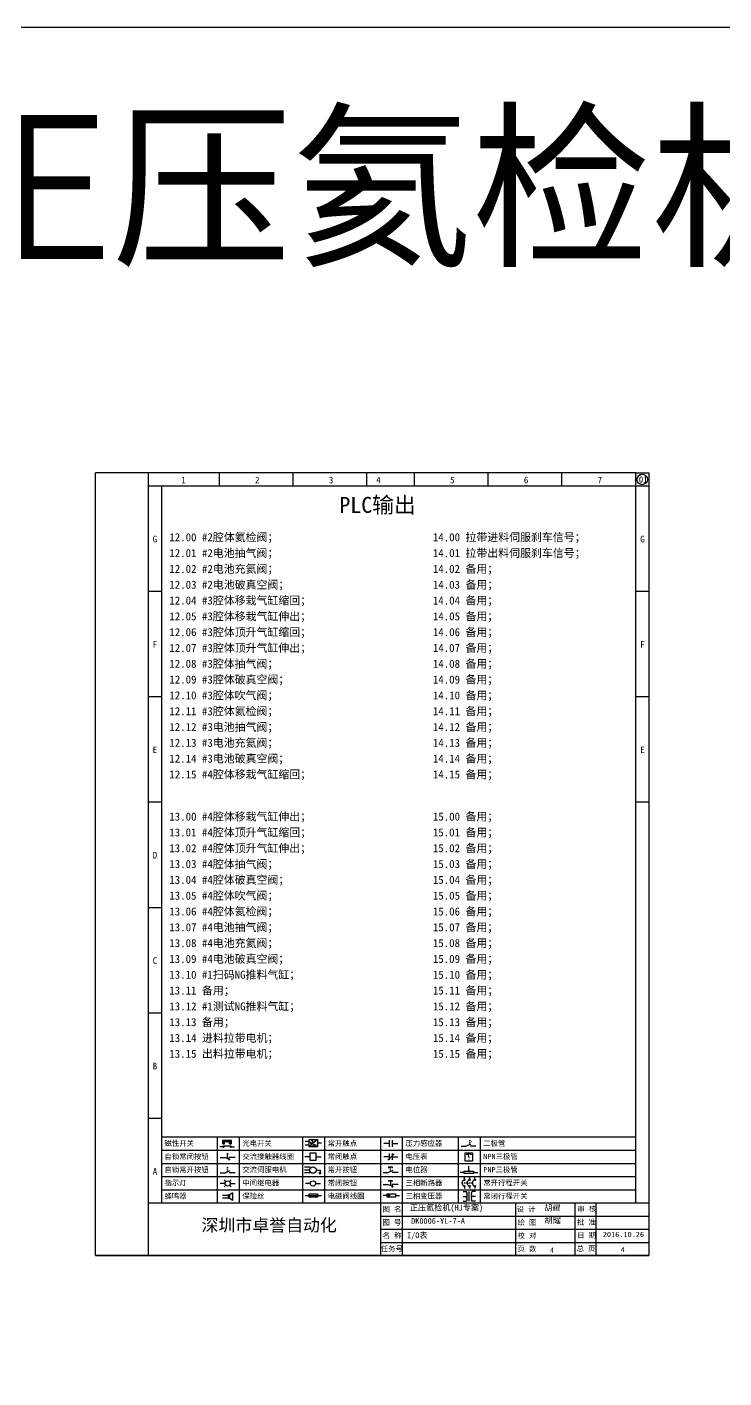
# Model space of a CAD drawing. Header units: millimetres. Extents: x -97 to 5214, y -62 to 3239.
# Drawn here: x 1010 to 1275, y 1244 to 1757 of the extents above; entities that cross this region are included whole.
import ezdxf

# ---------------------------------------------------------------- set-up
doc = ezdxf.new("R2010")
doc.units = ezdxf.units.MM
doc.styles.get("Standard").update_dxf_attribs({"font": 'SimSun.ttf'})
doc.styles.add('汉字', font='NSimSun.ttf')

# ---------------------------------------------------------------- blocks, each defined once
blk = doc.blocks.new('磁性开关')
at = {"linetype": 'ByBlock'}
h = blk.add_hatch(dxfattribs=at)
h.set_pattern_fill('ANSI31', color=256, scale=0.1, style=0)
h.paths.add_polyline_path([(-1907.69, -775.29), (-1910.88, -775.29), (-1910.88, -776.69), (-1910.25, -776.69), (-1910.25, -775.79), (-1908.31, -775.79), (-1908.31, -776.69), (-1907.69, -776.69)])
for p, q in [((-1910.91, -777.81), (-1912.09, -777.81)), ((-1910.88, -776.69), (-1910.88, -775.29)), ((-1910.88, -775.29), (-1907.69, -775.29)), ((-1910.88, -776.69), (-1910.25, -776.69)), ((-1910.88, -777.39), (-1907.69, -777.39)), ((-1910.25, -776.69), (-1910.25, -775.79)), ((-1910.25, -775.79), (-1908.31, -775.79)), ((-1908.31, -776.69), (-1908.31, -775.79)), ((-1908.31, -776.69), (-1907.69, -776.69)), ((-1907.69, -775.29), (-1907.69, -776.69)), ((-1907.66, -777.81), (-1906.48, -777.81))]:
    blk.add_line(p, q, dxfattribs=at)
for centre in [(-1910.68, -777.81), (-1907.88, -777.81)]:
    blk.add_circle(centre, 0.225, dxfattribs=at)
blk = doc.blocks.new('*U61')
at = {"linetype": 'ByBlock'}
for p, q in [((-1911.92, -782.07), (-1910.06, -782.07)), ((-1910.06, -782.07), (-1908.18, -782.88)), ((-1909.23, -780.45), (-1909.23, -780.67)), ((-1909.23, -780.45), (-1908.92, -780.84)), ((-1909.23, -780.84), (-1909.23, -781.05)), ((-1909.23, -781.23), (-1909.23, -781.44)), ((-1909.23, -781.61), (-1909.23, -781.83)), ((-1909.23, -782), (-1909.23, -782.21)), ((-1909.23, -782.38), (-1909.23, -782.43)), ((-1908.52, -783.07), (-1908.52, -782.07)), ((-1906.25, -782.07), (-1908.52, -782.07))]:
    blk.add_line(p, q, dxfattribs=at)
blk = doc.blocks.new('常开按钮')
at = {"linetype": 'ByBlock'}
for p, q in [((-1911.92, -787.73), (-1910.06, -787.73)), ((-1910.06, -787.73), (-1908.18, -786.93)), ((-1909.9, -785.68), (-1908.56, -785.68)), ((-1909.9, -785.68), (-1909.9, -786.07)), ((-1909.23, -785.68), (-1909.23, -785.89)), ((-1909.23, -786.06), (-1909.23, -786.28)), ((-1909.23, -786.45), (-1909.23, -786.67)), ((-1909.23, -786.84), (-1909.23, -787.05)), ((-1909.23, -787.22), (-1909.23, -787.38)), ((-1908.56, -785.68), (-1908.56, -786.07)), ((-1906.25, -787.73), (-1908.52, -787.73))]:
    blk.add_line(p, q, dxfattribs=at)
blk = doc.blocks.new('*U62')
at = {"linetype": 'ByBlock'}
for p, q in [((-1911.92, -792.89), (-1910.06, -792.89)), ((-1910.06, -792.89), (-1908.18, -792.08)), ((-1908.88, -791.17), (-1909.23, -790.71)), ((-1909.23, -790.71), (-1909.23, -790.92)), ((-1909.23, -791.09), (-1909.23, -791.31)), ((-1909.23, -791.48), (-1909.23, -791.69)), ((-1909.23, -791.86), (-1909.23, -792.08)), ((-1909.23, -792.25), (-1909.23, -792.47)), ((-1906.25, -792.89), (-1908.52, -792.89))]:
    blk.add_line(p, q, dxfattribs=at)
blk = doc.blocks.new('蜂鸣器')
at = {"linetype": 'ByBlock'}
for p, q in [((-1908.8, -796.48), (-1911.01, -796.48)), ((-1908.8, -797.46), (-1911.01, -797.46)), ((-1908.25, -796.26), (-1908.8, -796.26)), ((-1908.8, -797.68), (-1908.8, -796.26)), ((-1908.25, -797.68), (-1908.8, -797.68)), ((-1907.17, -795.53), (-1908.25, -796.26)), ((-1908.25, -797.68), (-1908.25, -796.26)), ((-1907.17, -798.41), (-1908.25, -797.68)), ((-1907.17, -795.53), (-1907.17, -798.41))]:
    blk.add_line(p, q, dxfattribs=at)
blk = doc.blocks.new('光电开关')
at = {"linetype": 'ByBlock'}
h = blk.add_hatch(dxfattribs=at)
h.set_pattern_fill('ANSI31', color=256, scale=0.01, style=0)
h.set_pattern_definition([(45, (0.172267, 0), (-0.0224506403, 0.0224506403), [])])
h.paths.add_polyline_path([(-1882.44, -776.34), (-1882.5, -775.91), (-1882.68, -776.07)])
h.paths.add_polyline_path([(-1882.44, -776.34), (-1882.68, -776.07), (-1882.86, -776.23)])
h.paths.add_polyline_path([(-1883.11, -776.45), (-1883.29, -776.61), (-1883.05, -776.88)])
h.paths.add_polyline_path([(-1883.29, -776.61), (-1883.47, -776.77), (-1883.05, -776.88)])
for p, q in [((-1884.01, -775.96), (-1885.56, -775.96)), ((-1884.01, -777.39), (-1885.56, -777.39)), ((-1880.91, -775.3), (-1884.01, -778.05)), ((-1883.75, -776.09), (-1883.05, -776.88)), ((-1883.11, -776.45), (-1883.47, -776.77)), ((-1883.05, -776.88), (-1883.47, -776.77)), ((-1883.14, -775.55), (-1882.44, -776.34)), ((-1883.05, -776.88), (-1883.11, -776.45)), ((-1882.5, -775.91), (-1882.86, -776.23)), ((-1882.44, -776.34), (-1882.86, -776.23)), ((-1882.78, -777.47), (-1882.23, -777.47)), ((-1882.44, -776.34), (-1882.5, -775.91)), ((-1882.23, -777.47), (-1882.23, -777.14)), ((-1882.23, -777.14), (-1881.78, -777.14)), ((-1881.78, -777.47), (-1881.78, -777.14)), ((-1881.23, -777.47), (-1881.78, -777.47)), ((-1879.37, -776.67), (-1880.91, -776.67))]:
    blk.add_line(p, q, dxfattribs=at)
blk.add_lwpolyline([(-1884.01, -775.3), (-1880.91, -775.3), (-1880.91, -778.05), (-1884.01, -778.05)], close=True, dxfattribs=at)
blk = doc.blocks.new('交流接触器线圈')
at = {"linetype": 'ByBlock'}
for p, q in [((-1880.82, -781.77), (-1882.87, -781.77)), ((-1878.72, -781.77), (-1876.67, -781.77))]:
    blk.add_line(p, q, dxfattribs=at)
blk.add_lwpolyline([(-1880.82, -780.28), (-1878.72, -780.28), (-1878.72, -783.26), (-1880.82, -783.26)], close=True, dxfattribs=at)
blk = doc.blocks.new('交流伺服电机')
at = {"linetype": 'ByBlock'}
for p, q in [((-1880.97, -785.75), (-1882.94, -785.75)), ((-1880.97, -786.85), (-1882.94, -786.85)), ((-1880.97, -787.94), (-1882.94, -787.94)), ((-1880.97, -785.75), (-1880.65, -786.03)), ((-1880.97, -787.94), (-1880.65, -787.67)), ((-1878.49, -786.85), (-1877.07, -786.85)), ((-1877.54, -787.72), (-1876.59, -787.72)), ((-1877.38, -788.01), (-1876.75, -788.01)), ((-1877.23, -788.29), (-1876.9, -788.29)), ((-1877.07, -786.85), (-1877.07, -787.72))]:
    blk.add_line(p, q, dxfattribs=at)
blk.add_circle((-1879.73, -786.85), 1.24, dxfattribs=at)
blk = doc.blocks.new('中间继电器')
at = {"linetype": 'ByBlock'}
for p, q in [((-1880.72, -791.92), (-1882.54, -791.92)), ((-1878.74, -791.92), (-1876.92, -791.92))]:
    blk.add_line(p, q, dxfattribs=at)
blk.add_circle((-1879.73, -791.92), 0.992, dxfattribs=at)
blk = doc.blocks.new('保险丝')
at = {"linetype": 'ByBlock'}
blk.add_line((-1882.72, -796.49), (-1876.55, -796.49), dxfattribs=at)
blk.add_lwpolyline([(-1881.2, -795.86), (-1878.06, -795.86), (-1878.06, -797.12), (-1881.2, -797.12)], close=True, dxfattribs=at)
blk = doc.blocks.new('指示灯')
at = {"linetype": 'ByBlock'}
for p, q in [((-1854.25, -776.92), (-1856.06, -776.92)), ((-1854.62, -775.59), (-1853.97, -776.23)), ((-1854.62, -778.25), (-1853.97, -777.61)), ((-1851.9, -775.59), (-1852.54, -776.23)), ((-1851.9, -778.25), (-1852.54, -777.61)), ((-1852.26, -776.92), (-1850.45, -776.92))]:
    blk.add_line(p, q, dxfattribs=at)
blk.add_circle((-1853.26, -776.92), 0.992, dxfattribs=at)
blk = doc.blocks.new('常开触点')
at = {"linetype": 'ByBlock'}
for p, q in [((-1853.82, -781.77), (-1855.88, -781.77)), ((-1853.82, -782.99), (-1853.82, -780.56)), ((-1852.6, -782.99), (-1852.6, -780.56)), ((-1852.6, -781.77), (-1850.55, -781.77))]:
    blk.add_line(p, q, dxfattribs=at)
blk = doc.blocks.new('常闭触点')
at = {"linetype": 'ByBlock'}
for p, q in [((-1853.82, -786.77), (-1855.88, -786.77)), ((-1852.01, -785.66), (-1854.43, -788.1)), ((-1853.82, -787.99), (-1853.82, -785.56)), ((-1852.6, -787.99), (-1852.6, -785.56)), ((-1852.6, -786.77), (-1850.55, -786.77))]:
    blk.add_line(p, q, dxfattribs=at)
blk = doc.blocks.new('常闭按钮')
at = {"linetype": 'ByBlock'}
for p, q in [((-1856.13, -792.28), (-1854.28, -792.28)), ((-1854.28, -792.28), (-1852.4, -793.09)), ((-1854.11, -790.83), (-1852.77, -790.83)), ((-1854.11, -790.83), (-1854.11, -791.22)), ((-1853.44, -790.83), (-1853.44, -791.04)), ((-1853.44, -791.21), (-1853.44, -791.43)), ((-1853.44, -791.6), (-1853.44, -791.82)), ((-1853.44, -791.99), (-1853.44, -792.2)), ((-1853.44, -792.37), (-1853.44, -792.53)), ((-1852.77, -790.83), (-1852.77, -791.22)), ((-1850.47, -792.28), (-1852.73, -792.28)), ((-1852.73, -792.28), (-1852.73, -793.43))]:
    blk.add_line(p, q, dxfattribs=at)
blk = doc.blocks.new('电磁阀线圈')
at = {"linetype": 'ByBlock'}
for p, q in [((-1854.61, -796.54), (-1856.17, -796.54)), ((-1854.61, -795.92), (-1853.75, -797.16)), ((-1853.75, -795.92), (-1854.61, -797.16)), ((-1853.75, -795.92), (-1853.75, -797.16)), ((-1851.53, -796.54), (-1849.97, -796.54))]:
    blk.add_line(p, q, dxfattribs=at)
blk.add_lwpolyline([(-1854.61, -795.92), (-1851.53, -795.92), (-1851.53, -797.16), (-1854.61, -797.16)], close=True, dxfattribs=at)
blk = doc.blocks.new('电压表')
at = {"linetype": 'ByBlock'}
for p, q in [((-1814.84, -780.75), (-1814.91, -781.13)), ((-1814.6, -781.05), (-1814.91, -781.13)), ((-1814.84, -780.75), (-1814.46, -782.26)), ((-1814.84, -780.75), (-1814.6, -781.05))]:
    blk.add_line(p, q, dxfattribs=at)
blk.add_lwpolyline([(-1815.84, -780.34), (-1813.07, -780.34), (-1813.07, -783.49), (-1815.84, -783.49)], close=True, dxfattribs=at)
blk.add_arc((-1814.46, -782.26), 1.56, 46.8313, 133.1687, dxfattribs=at)
at = {"linetype": 'ByBlock', "insert": (-1814.7, -782.39), "char_height": 0.75, "width": 0.6768, "attachment_point": 1}
blk.add_mtext('V', dxfattribs=at)
blk = doc.blocks.new('电位器')
at = {"linetype": 'ByBlock'}
for p, q in [((-1816.21, -787.75), (-1817.79, -787.75)), ((-1814.45, -787.3), (-1814.62, -786.96)), ((-1814.62, -786.96), (-1814.27, -786.96)), ((-1814.45, -787.3), (-1814.45, -785.39)), ((-1814.45, -787.3), (-1814.27, -786.96)), ((-1812.68, -787.75), (-1811.1, -787.75))]:
    blk.add_line(p, q, dxfattribs=at)
blk.add_lwpolyline([(-1816.21, -787.3), (-1812.68, -787.3), (-1812.68, -788.2), (-1816.21, -788.2)], close=True, dxfattribs=at)
blk = doc.blocks.new('三相断路器')
at = {"linetype": 'ByBlock'}
for p, q in [((-1817.14, -791.74), (-1816.72, -791.74)), ((-1816.45, -791.74), (-1816.03, -791.74)), ((-1816.17, -790.33), (-1816.17, -789.7)), ((-1816.17, -793.19), (-1816.17, -793.83)), ((-1815.76, -791.74), (-1815.34, -791.74)), ((-1815.07, -791.74), (-1814.65, -791.74)), ((-1814.38, -791.74), (-1813.96, -791.74)), ((-1814.17, -790.33), (-1814.17, -789.7)), ((-1814.17, -793.19), (-1814.17, -793.83)), ((-1813.69, -791.74), (-1813.27, -791.74)), ((-1812.18, -790.33), (-1812.18, -789.7)), ((-1812.18, -793.19), (-1812.18, -793.83))]:
    blk.add_line(p, q, dxfattribs=at)
for centre in [(-1816.17, -790.55), (-1816.17, -792.98), (-1814.17, -790.55), (-1814.17, -792.98), (-1812.18, -790.55), (-1812.18, -792.98)]:
    blk.add_circle(centre, 0.219, dxfattribs=at)
for centre in [(-1815.81, -791.74), (-1813.82, -791.74), (-1811.83, -791.74)]:
    blk.add_arc(centre, 1.32, 115.5791, 244.4209, dxfattribs=at)
blk = doc.blocks.new('三相变压器')
at = {"linetype": 'ByBlock'}
for p, q in [((-1816.69, -795.03), (-1815.37, -795.03)), ((-1816.69, -796.87), (-1815.37, -796.87)), ((-1816.69, -798.71), (-1815.37, -798.71)), ((-1815.37, -795.03), (-1815.37, -795.24)), ((-1815.37, -798.71), (-1815.37, -798.5)), ((-1814.34, -798.7), (-1814.34, -795.04)), ((-1812, -795.03), (-1813.32, -795.03)), ((-1813.32, -795.03), (-1813.32, -795.24)), ((-1812, -796.87), (-1813.32, -796.87)), ((-1813.32, -798.71), (-1813.32, -798.5)), ((-1812, -798.71), (-1813.32, -798.71))]:
    blk.add_line(p, q, dxfattribs=at)
for centre, start, end in [((-1815.37, -795.51), 270, 90), ((-1815.37, -796.06), 270, 90), ((-1815.37, -796.6), 270, 90), ((-1815.37, -797.14), 270, 90), ((-1815.37, -797.68), 270, 90), ((-1815.37, -798.23), 270, 90), ((-1813.32, -795.51), 90, 270), ((-1813.32, -796.06), 90, 270), ((-1813.32, -796.6), 90, 270), ((-1813.32, -797.14), 90, 270), ((-1813.32, -797.68), 90, 270), ((-1813.32, -798.23), 90, 270)]:
    blk.add_arc(centre, 0.271, start, end, dxfattribs=at)
blk = doc.blocks.new('压力感应器')
at = {"linetype": 'ByBlock'}
for p, q in [((-1817.44, -777.73), (-1815.59, -777.73)), ((-1815.59, -777.73), (-1813.71, -776.93)), ((-1811.78, -777.73), (-1814.05, -777.73))]:
    blk.add_line(p, q, dxfattribs=at)
at = {"linetype": 'ByBlock', "insert": (-1814.65, -775.48), "char_height": 1.68, "width": 1.2242, "attachment_point": 1}
blk.add_mtext('{\\fNSimSun|b0|i0|c134|p49;P}', dxfattribs=at)

msp = doc.modelspace()

# ---------------------------------------------------------------- linework, layer by layer
at = {"linetype": 'ByBlock'}
for p, q in [((1036.451, 1290.734), (1036.451, 1587.734)), ((1056.451, 1587.734), (1036.451, 1587.734)), ((1241.451, 1587.734), (1056.451, 1587.734)), ((1056.451, 1587.734), (1056.451, 1290.734)), ((1241.451, 1587.734), (1246.451, 1587.734)), ((1246.451, 1587.734), (1246.451, 1290.734)), ((1246.451, 1582.734), (1056.451, 1582.734)), ((1061.451, 1582.734), (1061.451, 1310.734)), ((1246.451, 1290.734), (1036.451, 1290.734)), ((1036.451, 1290.734), (1246.451, 1290.734))]:
    msp.add_line(p, q, dxfattribs=at)
at = {"color": 0, "lineweight": -2}
msp.add_lwpolyline([(-97.31, 1756.939), (2445.521, 1756.939), (2445.521, -62.322), (-97.31, -62.322)], close=True, dxfattribs=at)
at = {"linetype": 'ByBlock'}
for points in [[(1083.451, 1582.734), (1083.451, 1587.734)], [(1111.451, 1582.734), (1111.451, 1587.734)], [(1139.451, 1582.734), (1139.451, 1587.734)], [(1157.451, 1582.734), (1157.451, 1587.734)], [(1185.451, 1582.734), (1185.451, 1587.734)], [(1213.451, 1582.734), (1213.451, 1587.734)], [(1241.451, 1310.734), (1241.451, 1587.734)], [(1061.451, 1582.734), (1056.451, 1582.734)], [(1061.451, 1582.734), (1056.451, 1582.734)], [(1061.451, 1542.734), (1056.451, 1542.734)], [(1246.451, 1542.734), (1241.451, 1542.734)], [(1061.451, 1502.734), (1056.451, 1502.734)], [(1246.451, 1502.734), (1241.451, 1502.734)], [(1061.451, 1462.734), (1056.451, 1462.734)], [(1246.451, 1462.734), (1241.451, 1462.734)], [(1061.451, 1422.734), (1056.451, 1422.734)], [(1061.451, 1382.734), (1056.451, 1382.734)], [(1061.451, 1342.734), (1056.451, 1342.734)], [(1061.451, 1335.734), (1241.451, 1335.734)], [(1082.645, 1335.734), (1082.645, 1310.734)], [(1090.977, 1335.734), (1090.977, 1310.734)], [(1115.011, 1335.734), (1115.011, 1310.734)], [(1123.344, 1335.734), (1123.344, 1310.734)], [(1144.538, 1335.734), (1144.538, 1290.734)], [(1152.871, 1335.734), (1152.871, 1290.734)], [(1174.064, 1335.734), (1174.064, 1310.734)], [(1182.397, 1335.734), (1182.397, 1310.734)], [(1061.451, 1330.734), (1241.451, 1330.734)], [(1061.451, 1325.734), (1241.451, 1325.734)], [(1061.451, 1320.734), (1241.451, 1320.734)], [(1061.451, 1315.734), (1241.451, 1315.734)], [(1056.451, 1310.734), (1246.451, 1310.734)], [(1195.781, 1310.734), (1195.781, 1290.734)], [(1218.331, 1310.734), (1218.331, 1290.815)], [(1226.331, 1310.734), (1226.331, 1290.815)], [(1144.538, 1305.734), (1246.451, 1305.734)], [(1144.538, 1300.734), (1246.451, 1300.734)], [(1144.538, 1295.734), (1246.451, 1295.734)]]:
    msp.add_lwpolyline(points, dxfattribs=at)
msp.add_circle((1243.923, 1585.246), 2, dxfattribs=at)

# ---------------------------------------------------------------- block references
for name, p in [('磁性开关', (2995.661, 2109.825)), ('光电开关', (3001.555, 2110.033)), ('光电开关', (3001.555, 2110.033)), ('常开触点', (3001.769, 2115.033)), ('压力感应器', (2992.608, 2110.033)), ('*U61', (2995.661, 2110.033)), ('交流接触器线圈', (2998.715, 2110.033)), ('常闭触点', (3001.769, 2115.033)), ('电压表', (2992.608, 2110.033)), ('*U62', (2995.661, 2115.033)), ('交流伺服电机', (2998.715, 2110.033)), ('常开按钮', (3057.555, 2110.033)), ('电位器', (2992.608, 2110.033)), ('指示灯', (2939.876, 2095.033)), ('中间继电器', (2998.715, 2110.033)), ('常闭按钮', (3001.769, 2110.033)), ('三相断路器', (2992.608, 2110.033)), ('蜂鸣器', (2995.661, 2110.033)), ('保险丝', (2998.715, 2110.033)), ('电磁阀线圈', (3001.769, 2110.033)), ('三相变压器', (2992.608, 2110.033))]:
    msp.add_blockref(name, p, dxfattribs=at)

# ---------------------------------------------------------------- texts
at = {"color": 3, "lineweight": 211, "insert": (974.49, 1721.287), "char_height": 50, "width": 878.79788, "attachment_point": 1}
msp.add_mtext('正压氦检机电气图(HJ专案)_', dxfattribs=at)
at = {"linetype": 'ByBlock', "attachment_point": 1}
for s, insert, char_height, width in [('{\\fKaiTi_GB2312|b0|i0|c134|p0;1}', (1068.995, 1586.306), 2.5, 11.7517), ('{\\fKaiTi_GB2312|b0|i0|c134|p0;2}', (1096.995, 1586.306), 2.5, 11.7517), ('{\\fKaiTi_GB2312|b0|i0|c134|p0;3}', (1124.995, 1586.306), 2.5, 11.7517), ('{\\fKaiTi_GB2312|b0|i0|c134|p0;4}', (1142.995, 1586.306), 2.5, 11.7517), ('{\\fKaiTi_GB2312|b0|i0|c134|p0;5}', (1170.995, 1586.306), 2.5, 11.7517), ('{\\fKaiTi_GB2312|b0|i0|c134|p0;6}', (1198.995, 1586.306), 2.5, 11.7517), ('{\\fKaiTi_GB2312|b0|i0|c134|p0;7}', (1226.995, 1586.306), 2.5, 11.7517), ('{\\fKaiTi_GB2312|b0|i0|c134|p0;01}', (1242.649, 1586.445), 2.4, 60.2542), ('{\\fKaiTi_GB2312|b0|i0|c134|p0;G}', (1058.158, 1563.905), 2.5, 5), ('{\\fKaiTi_GB2312|b0|i0|c134|p0;G}', (1243.158, 1563.905), 2.5, 5), ('{\\fKaiTi_GB2312|b0|i0|c134|p0;F}', (1058.158, 1523.905), 2.5, 5), ('{\\fKaiTi_GB2312|b0|i0|c134|p0;F}', (1243.158, 1523.905), 2.5, 5), ('{\\fKaiTi_GB2312|b0|i0|c134|p0;E}', (1058.158, 1483.905), 2.5, 5), ('{\\fKaiTi_GB2312|b0|i0|c134|p0;E}', (1243.158, 1483.905), 2.5, 5), ('{\\fKaiTi_GB2312|b0|i0|c134|p0;D}', (1058.158, 1443.905), 2.5, 5), ('{\\fKaiTi_GB2312|b0|i0|c134|p0;C}', (1058.158, 1403.905), 2.5, 5), ('{\\fKaiTi_GB2312|b0|i0|c134|p0;B}', (1058.158, 1363.905), 2.5, 5), ('{\\fKaiTi_GB2312|b0|i0|c134|p0;A}', (1058.158, 1323.905), 2.5, 5)]:
    msp.add_mtext(s, dxfattribs=dict(at, insert=insert, char_height=char_height, width=width))
at = {"attachment_point": 1}
for s, insert, char_height, width in [('{\\fKaiTi_GB2312|b0|i0|c134|p49;\\C7;PLC\\fSimSun|b0|i0|c134|p2;输出}', (1129.013, 1578.638), 6.075, 719.83479), ('12.00 #2腔体氦检阀；', (1064.449, 1564.833), 3.0375, 359.91739), ('{\\C1;14.00 拉带进料伺服刹车信号；}', (1164.449, 1564.833), 3.0375, 359.91739), ('12.01 #2电池抽气阀；', (1064.449, 1558.833), 3.0375, 359.91739), ('{\\C1;14.01 拉带出料伺服刹车信号；}', (1164.449, 1558.833), 3.0375, 359.91739), ('12.02 #2电池充氦阀；', (1064.449, 1552.833), 3.0375, 359.91739), ('{\\C6;14.02 备用；}', (1164.449, 1552.833), 3.0375, 359.91739), ('12.03 #2电池破真空阀；', (1064.449, 1546.833), 3.0375, 359.91739), ('{\\C6;14.03 备用；}', (1164.449, 1546.833), 3.0375, 359.91739), ('12.04 #3腔体移栽气缸缩回；', (1064.449, 1540.833), 3.0375, 359.91739), ('{\\C6;14.04 备用；}', (1164.449, 1540.833), 3.0375, 359.91739), ('12.05 #3腔体移栽气缸伸出；', (1064.449, 1534.833), 3.0375, 359.91739), ('{\\C6;14.05 备用；}', (1164.449, 1534.833), 3.0375, 359.91739), ('12.06 #3腔体顶升气缸缩回；', (1064.449, 1528.833), 3.0375, 359.91739), ('{\\C6;14.06 备用；}', (1164.449, 1528.833), 3.0375, 359.91739), ('12.07 #3腔体顶升气缸伸出；', (1064.449, 1522.833), 3.0375, 359.91739), ('{\\C6;14.07 备用；}', (1164.449, 1522.833), 3.0375, 359.91739), ('12.08 #3腔体抽气阀；', (1064.449, 1516.833), 3.0375, 359.91739), ('{\\C6;14.08 备用；}', (1164.449, 1516.833), 3.0375, 359.91739), ('12.09 #3腔体破真空阀；', (1064.449, 1510.833), 3.0375, 359.91739), ('{\\C6;14.09 备用；}', (1164.449, 1510.833), 3.0375, 359.91739), ('12.10 #3腔体吹气阀；', (1064.449, 1504.833), 3.0375, 359.91739), ('{\\C6;14.10 备用；}', (1164.449, 1504.833), 3.0375, 359.91739), ('12.11 #3腔体氦检阀；', (1064.449, 1498.833), 3.0375, 359.91739), ('{\\C6;14.11 备用；}', (1164.449, 1498.833), 3.0375, 359.91739), ('12.12 #3电池抽气阀；', (1064.449, 1492.833), 3.0375, 359.91739), ('{\\C6;14.12 备用；}', (1164.449, 1492.833), 3.0375, 359.91739), ('12.13 #3电池充氦阀；', (1064.449, 1486.833), 3.0375, 359.91739), ('{\\C6;14.13 备用；}', (1164.449, 1486.833), 3.0375, 359.91739), ('12.14 #3电池破真空阀；', (1064.449, 1480.833), 3.0375, 359.91739), ('{\\C6;14.14 备用；}', (1164.449, 1480.833), 3.0375, 359.91739), ('12.15 #4腔体移栽气缸缩回；', (1064.449, 1474.833), 3.0375, 359.91739), ('{\\C6;14.15 备用；}', (1164.449, 1474.833), 3.0375, 359.91739), ('13.00 #4腔体移栽气缸伸出；', (1064.449, 1458.833), 3.0375, 359.91739), ('{\\C6;15.00 备用；}', (1164.449, 1458.833), 3.0375, 359.91739), ('13.01 #4腔体顶升气缸缩回；', (1064.449, 1452.833), 3.0375, 359.91739), ('{\\C6;15.01 备用；}', (1164.449, 1452.833), 3.0375, 359.91739), ('13.02 #4腔体顶升气缸伸出；', (1064.449, 1446.833), 3.0375, 359.91739), ('{\\C6;15.02 备用；}', (1164.449, 1446.833), 3.0375, 359.91739), ('13.03 #4腔体抽气阀；', (1064.449, 1440.833), 3.0375, 359.91739), ('{\\C6;15.03 备用；}', (1164.449, 1440.833), 3.0375, 359.91739), ('13.04 #4腔体破真空阀；', (1064.449, 1434.833), 3.0375, 359.91739), ('{\\C6;15.04 备用；}', (1164.449, 1434.833), 3.0375, 359.91739), ('13.05 #4腔体吹气阀；', (1064.449, 1428.833), 3.0375, 359.91739), ('{\\C6;15.05 备用；}', (1164.449, 1428.833), 3.0375, 359.91739), ('13.06 #4腔体氦检阀；', (1064.449, 1422.833), 3.0375, 359.91739), ('{\\C6;15.06 备用；}', (1164.449, 1422.833), 3.0375, 359.91739), ('13.07 #4电池抽气阀；', (1064.449, 1416.833), 3.0375, 359.91739), ('{\\C6;15.07 备用；}', (1164.449, 1416.833), 3.0375, 359.91739), ('13.08 #4电池充氦阀；', (1064.449, 1410.833), 3.0375, 359.91739), ('{\\C6;15.08 备用；}', (1164.449, 1410.833), 3.0375, 359.91739), ('13.09 #4电池破真空阀；', (1064.449, 1404.833), 3.0375, 359.91739), ('{\\C6;15.09 备用；}', (1164.449, 1404.833), 3.0375, 359.91739), ('13.10 #1扫码NG推料气缸；', (1064.449, 1398.833), 3.0375, 359.91739), ('{\\C6;15.10 备用；}', (1164.449, 1398.833), 3.0375, 359.91739), ('{\\C6;13.11 备用；}', (1064.449, 1392.833), 3.0375, 359.91739), ('{\\C6;15.11 备用；}', (1164.449, 1392.833), 3.0375, 359.91739), ('13.12 #1测试NG推料气缸；', (1064.449, 1386.833), 3.0375, 359.91739), ('{\\C6;15.12 备用；}', (1164.449, 1386.833), 3.0375, 359.91739), ('{\\C6;13.13 备用；}', (1064.449, 1380.833), 3.0375, 359.91739), ('{\\C6;15.13 备用；}', (1164.449, 1380.833), 3.0375, 359.91739), ('13.14 进料拉带电机；', (1064.449, 1374.833), 3.0375, 359.91739), ('{\\C6;15.14 备用；}', (1164.449, 1374.833), 3.0375, 359.91739), ('13.15 出料拉带电机；', (1064.449, 1368.833), 3.0375, 359.91739), ('{\\C6;15.15 备用；}', (1164.449, 1368.833), 3.0375, 359.91739), ('胡耀', (1206.719, 1309.926), 2.2, 75.3177), ('胡耀', (1206.847, 1305.206), 2.2, 75.3177), ('{\\fKaiTi_GB2312|b0|i0|c134|p49;I/O表}', (1154.635, 1299.529), 2.2, 75.3177), ('{\\fKaiTi_GB2312|b0|i0|c134|p49;2016.10.26}', (1228.952, 1299.759), 2, 60.2542), ('{\\fKaiTi_GB2312|b0|i0|c134|p49;4}', (1208.906, 1293.725), 1.92, 75.3177), ('{\\fKaiTi_GB2312|b0|i0|c134|p49;4}', (1235.802, 1293.958), 1.92, 75.3177)]:
    msp.add_mtext(s, dxfattribs=dict(at, insert=insert, char_height=char_height, width=width))
at = {"char_height": 2, "attachment_point": 1, "style": '汉字'}
for s, insert in [('{\\fKaiTi_GB2312|b0|i0|c134|p49;磁性开关}', (1062.637, 1334.337)), ('{\\fKaiTi_GB2312|b0|i0|c134|p49;光电开关}', (1092.163, 1334.337)), ('{\\fKaiTi_GB2312|b0|i0|c134|p49;常开触点}', (1124.53, 1334.337)), ('{\\fKaiTi_GB2312|b0|i0|c134|p49;压力感应器}', (1154.057, 1334.337)), ('{\\fKaiTi_GB2312|b0|i0|c134|p49;二极管}', (1183.583, 1334.337)), ('{\\fKaiTi_GB2312|b0|i0|c134|p49;自锁常闭按钮}', (1062.637, 1329.337)), ('{\\fKaiTi_GB2312|b0|i0|c134|p49;交流接触器线圈}', (1092.163, 1329.337)), ('{\\fKaiTi_GB2312|b0|i0|c134|p49;常闭触点}', (1124.53, 1329.337)), ('{\\fKaiTi_GB2312|b0|i0|c134|p49;电压表}', (1154.057, 1329.337)), ('{\\fKaiTi_GB2312|b0|i0|c134|p49;NPN三极管}', (1183.583, 1329.337)), ('{\\fKaiTi_GB2312|b0|i0|c134|p49;自锁常开按钮}', (1062.637, 1324.337)), ('{\\fKaiTi_GB2312|b0|i0|c134|p49;交流伺服电机}', (1092.163, 1324.337)), ('{\\fKaiTi_GB2312|b0|i0|c134|p49;常开按钮}', (1124.53, 1324.337)), ('{\\fKaiTi_GB2312|b0|i0|c134|p49;电位器}', (1154.057, 1324.337)), ('{\\fKaiTi_GB2312|b0|i0|c134|p49;PNP三极管}', (1183.583, 1324.337)), ('{\\fKaiTi_GB2312|b0|i0|c134|p49;指示灯}', (1062.637, 1319.337)), ('{\\fKaiTi_GB2312|b0|i0|c134|p49;中间继电器}', (1092.163, 1319.337)), ('{\\fKaiTi_GB2312|b0|i0|c134|p49;常闭按钮}', (1124.53, 1319.337)), ('{\\fKaiTi_GB2312|b0|i0|c134|p49;三相断路器}', (1154.057, 1319.337)), ('{\\fKaiTi_GB2312|b0|i0|c134|p49;常开行程开关}', (1183.583, 1319.337)), ('{\\fKaiTi_GB2312|b0|i0|c134|p49;蜂鸣器}', (1062.637, 1314.337)), ('{\\fKaiTi_GB2312|b0|i0|c134|p49;保险丝}', (1092.163, 1314.337)), ('{\\fKaiTi_GB2312|b0|i0|c134|p49;电磁阀线圈}', (1124.53, 1314.337)), ('{\\fKaiTi_GB2312|b0|i0|c134|p49;三相变压器}', (1154.057, 1314.337)), ('{\\fKaiTi_GB2312|b0|i0|c134|p49;常闭行程开关}', (1183.583, 1314.337)), ('{\\fKaiTi_GB2312|b0|i0|c134|p0;图 名}', (1145.362, 1309.337)), ('{\\fKaiTi_GB2312|b0|i0|c134|p0;设 计}', (1196.245, 1309.337)), ('{\\fKaiTi_GB2312|b0|i0|c134|p0;审 核}', (1219.273, 1309.417)), ('{\\fKaiTi_GB2312|b0|i0|c134|p0;图 号}', (1145.362, 1304.337)), ('{\\fKaiTi_GB2312|b0|i0|c134|p0;绘 图}', (1196.573, 1304.337)), ('{\\fKaiTi_GB2312|b0|i0|c134|p0;批 准}', (1219.203, 1304.417)), ('{\\fKaiTi_GB2312|b0|i0|c134|p0;名 称}', (1145.413, 1299.337)), ('{\\fKaiTi_GB2312|b0|i0|c134|p0;校 对}', (1196.573, 1299.337)), ('{\\fKaiTi_GB2312|b0|i0|c134|p0;日 期}', (1219.203, 1299.417)), ('{\\fKaiTi_GB2312|b0|i0|c134|p0;任务号}', (1144.692, 1294.337)), ('{\\fKaiTi_GB2312|b0|i0|c134|p0;页 数}', (1196.573, 1294.337)), ('{\\fKaiTi_GB2312|b0|i0|c134|p0;总 页}', (1218.975, 1294.417))]:
    msp.add_mtext(s, dxfattribs=dict(at, insert=insert))
at = {"char_height": 2.2, "width": 75.3177, "attachment_point": 1, "style": '汉字'}
for s, insert in [('正压氦检机(HJ专案)', (1155.72, 1309.99)), ('{\\fKaiTi_GB2312|b0|i0|c134|p49;DK0006-YL-7-A}', (1156.198, 1304.99))]:
    msp.add_mtext(s, dxfattribs=dict(at, insert=insert))
at = {"color": 0, "lineweight": -2, "insert": (1076.668, 1304.625), "char_height": 4.7064, "width": 96.11383, "attachment_point": 1}
msp.add_mtext('深圳市卓誉自动化', dxfattribs=at)

doc.saveas('drawing.dxf')
